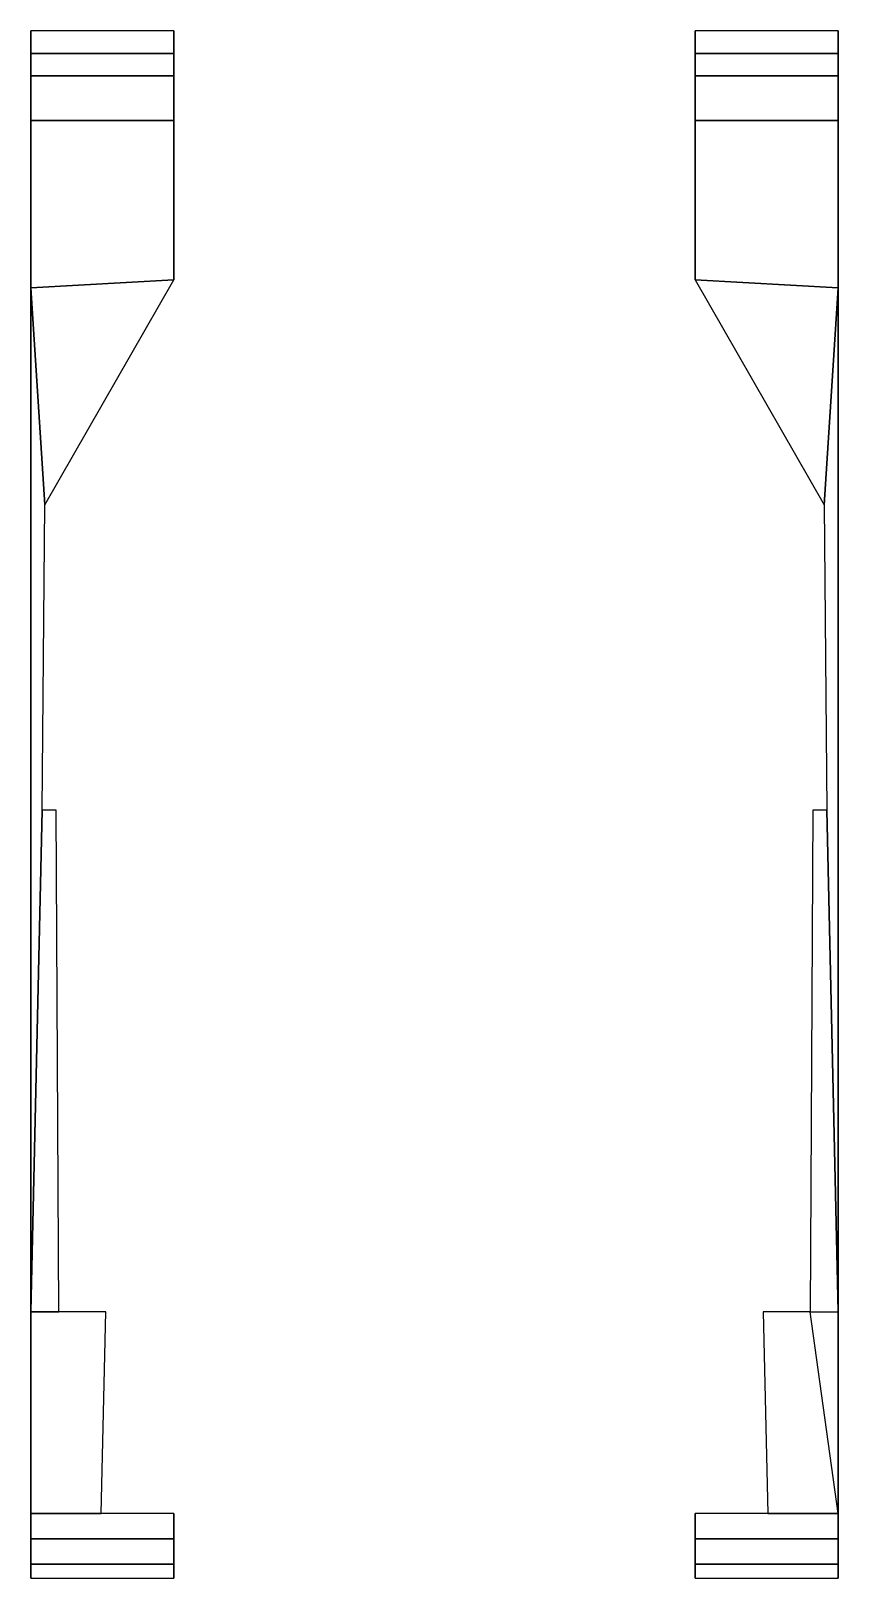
# Model space of a CAD drawing. Extents: x -1.44 to 1.44, y -3.51 to 2.01.
import ezdxf

# ---------------------------------------------------------------- set-up
doc = ezdxf.new("R2010")
doc.units = 0
doc.layers.add('FENDERS', color=6, linetype='CONTINUOUS')

msp = doc.modelspace()

# ---------------------------------------------------------------- linework, layer by layer
at = {"layer": 'FENDERS'}
for points in [[(-0.93, 2.01, 1.02), (-1.44, 2.01, 1.02), (-1.44, 1.93, 1.11), (-0.93, 1.93, 1.11)], [(-1.44, 2.01, 1.02), (-1.44, 1.98, 0.98), (-1.44, 1.9, 1.06), (-1.44, 1.93, 1.11)], [(-0.93, 1.79, 0.87), (-0.93, 2.01, 1.02), (-0.93, 1.93, 1.11), (-0.93, 1.79, 0.87)], [(1.44, 2.01, 1.02), (0.93, 2.01, 1.02), (0.93, 1.93, 1.11), (1.44, 1.93, 1.11)], [(0.93, 2.01, 1.02), (0.93, 1.79, 0.87), (0.93, 1.79, 0.87), (0.93, 1.93, 1.11)], [(1.44, 1.98, 0.98), (1.44, 2.01, 1.02), (1.44, 1.93, 1.11), (1.44, 1.9, 1.06)], [(-0.93, 1.93, 1.11), (-1.44, 1.93, 1.11), (-1.44, 1.85, 1.16), (-0.93, 1.85, 1.16)], [(-1.44, 1.93, 1.11), (-1.44, 1.9, 1.06), (-1.44, 1.79, 1.13), (-1.44, 1.85, 1.16)], [(-0.93, 1.79, 0.87), (-0.93, 1.93, 1.11), (-0.93, 1.85, 1.16), (-0.93, 1.79, 0.87)], [(1.44, 1.93, 1.11), (0.93, 1.93, 1.11), (0.93, 1.85, 1.16), (1.44, 1.85, 1.16)], [(0.93, 1.93, 1.11), (0.93, 1.79, 0.87), (0.93, 1.79, 0.87), (0.93, 1.85, 1.16)], [(1.44, 1.9, 1.06), (1.44, 1.93, 1.11), (1.44, 1.85, 1.16), (1.44, 1.79, 1.13)], [(-1.44, 1.85, 1.16), (-1.44, 1.79, 1.13), (-1.44, 1.66, 1.16), (-1.44, 1.69, 1.21)], [(-0.93, 1.85, 1.16), (-1.44, 1.85, 1.16), (-1.44, 1.69, 1.21), (-0.93, 1.69, 1.21)], [(-0.93, 1.79, 0.87), (-0.93, 1.85, 1.16), (-0.93, 1.69, 1.21), (-0.93, 1.16, 1.06)], [(1.44, 1.85, 1.16), (0.93, 1.85, 1.16), (0.93, 1.69, 1.21), (1.44, 1.69, 1.21)], [(0.93, 1.85, 1.16), (0.93, 1.79, 0.87), (0.93, 1.16, 1.06), (0.93, 1.69, 1.21)], [(1.44, 1.79, 1.13), (1.44, 1.85, 1.16), (1.44, 1.69, 1.21), (1.44, 1.66, 1.16)], [(-0.93, 1.69, 1.21), (-1.44, 1.69, 1.21), (-1.44, 1.0933, 1.1859), (-0.93, 1.1217, 1.1871)], [(-1.44, 1.69, 1.21), (-1.44, 1.66, 1.16), (-1.44, 1.11, 1.14), (-1.44, 1.0933, 1.1859)], [(-0.93, 1.16, 1.06), (-0.93, 1.69, 1.21), (-0.93, 1.1217, 1.1871), (-0.93, 1.16, 1.06)], [(1.44, 1.69, 1.21), (0.93, 1.69, 1.21), (0.93, 1.1217, 1.1871), (1.44, 1.0933, 1.1859)], [(0.93, 1.69, 1.21), (0.93, 1.16, 1.06), (0.93, 1.16, 1.06), (0.93, 1.1217, 1.1871)], [(1.44, 1.66, 1.16), (1.44, 1.69, 1.21), (1.44, 1.0933, 1.1859), (1.44, 1.11, 1.14)], [(-1.44, 1.11, 1.14), (-1.44, 1.15, 1.03), (-1.44, -2.5433, 0.89), (-1.44, -2.56, 1.03)], [(-0.93, 1.1217, 1.1871), (-1.44, 1.0933, 1.1859), (-1.39, 0.3197, 1.1529), (-0.93, 1.1217, 1.1871)], [(-1.44, 1.0933, 1.1859), (-1.44, 1.11, 1.14), (-1.44, -2.56, 1.03), (-1.44, 1.0933, 1.1859)], [(1.44, 1.0933, 1.1859), (0.93, 1.1217, 1.1871), (1.39, 0.3197, 1.1529)], [(1.44, 1.15, 1.03), (1.44, 1.11, 1.14), (1.44, -2.56, 1.03), (1.44, -2.5433, 0.89)], [(1.44, 1.11, 1.14), (1.44, 1.0933, 1.1859), (1.44, -2.56, 1.03)], [(-1.39, 0.3197, 1.1529), (-1.44, 1.0933, 1.1859), (-1.44, -2.56, 1.03), (-1.4, -0.77, 1.1064)], [(1.44, 1.0933, 1.1859), (1.39, 0.3197, 1.1529), (1.4, -0.77, 1.1064), (1.44, -2.56, 1.03)], [(-1.35, -0.77, 1.1064), (-1.4, -0.77, 1.1064), (-1.44, -2.56, 1.03), (-1.34, -2.56, 1.03)], [(1.4, -0.77, 1.1064), (1.35, -0.77, 1.1064), (1.34, -2.56, 1.03), (1.44, -2.56, 1.03)], [(-1.44, -2.56, 1.03), (-1.44, -2.5433, 0.89), (-1.44, -3.28, 0.83), (-1.44, -3.28, 0.91)], [(-1.1725, -2.56, 1.03), (-1.44, -2.56, 1.03), (-1.44, -3.28, 0.91), (-1.19, -3.28, 0.91)], [(1.34, -2.56, 1.03), (1.1725, -2.56, 1.03), (1.19, -3.28, 0.91), (1.44, -3.28, 0.91)], [(1.44, -2.5433, 0.89), (1.44, -2.56, 1.03), (1.44, -3.28, 0.91), (1.44, -3.28, 0.83)], [(-1.44, -3.28, 0.91), (-1.44, -3.28, 0.83), (-1.44, -3.32, 0.83), (-1.44, -3.37, 0.85)], [(-0.93, -3.28, 0.91), (-1.44, -3.28, 0.91), (-1.44, -3.37, 0.85), (-0.93, -3.37, 0.85)], [(-0.93, -3.28, 0.66), (-0.93, -3.46, 0.76), (-0.93, -3.51, 0.65), (-0.93, -3.28, 0.66)], [(-0.93, -3.28, 0.66), (-0.93, -3.37, 0.85), (-0.93, -3.46, 0.76), (-0.93, -3.28, 0.66)], [(-0.93, -3.28, 0.66), (-0.93, -3.28, 0.91), (-0.93, -3.37, 0.85), (-0.93, -3.28, 0.66)], [(1.44, -3.28, 0.91), (0.93, -3.28, 0.91), (0.93, -3.37, 0.85), (1.44, -3.37, 0.85)], [(0.93, -3.46, 0.76), (0.93, -3.28, 0.66), (0.93, -3.28, 0.66), (0.93, -3.51, 0.65)], [(0.93, -3.37, 0.85), (0.93, -3.28, 0.66), (0.93, -3.28, 0.66), (0.93, -3.46, 0.76)], [(0.93, -3.28, 0.91), (0.93, -3.28, 0.66), (0.93, -3.28, 0.66), (0.93, -3.37, 0.85)], [(1.44, -3.28, 0.83), (1.44, -3.28, 0.91), (1.44, -3.37, 0.85), (1.44, -3.32, 0.83)], [(-1.44, -3.37, 0.85), (-1.44, -3.32, 0.83), (-1.44, -3.41, 0.73), (-1.44, -3.46, 0.76)], [(1.44, -3.32, 0.83), (1.44, -3.37, 0.85), (1.44, -3.46, 0.76), (1.44, -3.41, 0.73)], [(-0.93, -3.37, 0.85), (-1.44, -3.37, 0.85), (-1.44, -3.46, 0.76), (-0.93, -3.46, 0.76)], [(-1.44, -3.46, 0.76), (-1.44, -3.41, 0.73), (-1.44, -3.47, 0.63), (-1.44, -3.51, 0.65)], [(1.44, -3.37, 0.85), (0.93, -3.37, 0.85), (0.93, -3.46, 0.76), (1.44, -3.46, 0.76)], [(1.44, -3.41, 0.73), (1.44, -3.46, 0.76), (1.44, -3.51, 0.65), (1.44, -3.47, 0.63)], [(-0.93, -3.46, 0.76), (-1.44, -3.46, 0.76), (-1.44, -3.51, 0.65), (-0.93, -3.51, 0.65)], [(1.44, -3.46, 0.76), (0.93, -3.46, 0.76), (0.93, -3.51, 0.65), (1.44, -3.51, 0.65)]]:
    msp.add_3dface(points, dxfattribs=at)

doc.saveas('drawing.dxf')
